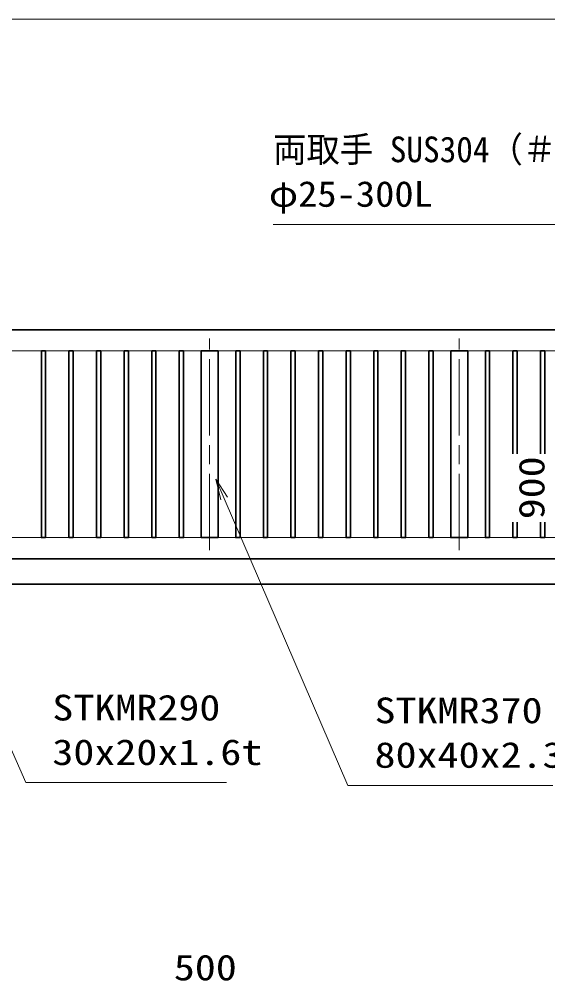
# Model space of a CAD drawing. Units: millimetres, scale not verified. Extents: x -11880 to 11880, y -8400 to 8400.
# Drawn here: x -3476 to -986, y -2316 to 2218 of the extents above; entities that cross this region are included whole.
import ezdxf
from ezdxf.enums import TextEntityAlignment as Align

# ---------------------------------------------------------------- set-up
doc = ezdxf.new("R2010")
doc.units = ezdxf.units.MM
doc.header["$LTSCALE"] = 30
doc.linetypes.add('USER1', pattern=[18, 12, -1.5, 3, -1.5])
for name, color, linetype, lineweight in [('0-1_外形線', 7, 'Continuous', 35), ('0-2_軸線', 200, 'USER1', 15), ('0-4_寸法線', 4, 'Continuous', 18), ('0-5_0', 7, 'Continuous', 18)]:
    doc.layers.add(name, color=color, linetype=linetype, lineweight=lineweight)
doc.styles.add('ＭＳ ゴシック', font='')
doc.styles.get('ＭＳ ゴシック').set_extended_font_data('MS Gothic')

# ---------------------------------------------------------------- blocks, each defined once
blk = doc.blocks.new('S252')
at = {"layer": '0-4_寸法線'}
for points in [[(-688034.3, 87854201.7), (-636458.3, 87854201.7), (-627549.1, 87836361.1), (-626208.8, 87833677.2)], [(-627996.5, 87836137.7), (-626208.8, 87833677.2), (-627101.8, 87836584.5)]]:
    blk.add_lwpolyline(points, dxfattribs=at)
at = {"layer": '0-4_寸法線', "color": 254, "style": 'ＭＳ ゴシック'}
for s, width, p in [('両取手 SUS304（＃400）', 0.95, (-688034.3, 87861902.2)), ('φ25-300L', 1.1, (-688639.1, 87855602.2))]:
    blk.add_text(s, height=3637, dxfattribs=dict(at, width=width)).set_placement(p, align=Align.BOTTOM_LEFT)
blk = doc.blocks.new('S254')
at = {"layer": '0-4_寸法線'}
for points in [[(-694623.1, 87775241.4), (-723015.1, 87775241.4), (-738710.2, 87810997.1), (-739916, 87813744.1)], [(-738252.4, 87811198.1), (-739916, 87813744.1), (-739168.1, 87810796.1)]]:
    blk.add_lwpolyline(points, dxfattribs=at)
at = {"layer": '0-4_寸法線', "color": 254, "style": 'ＭＳ ゴシック', "width": 1.2}
for s, p in [('STKMR290', (-719247.1, 87782941.9)), ('30x20x1.6t', (-719247.1, 87776641.9))]:
    blk.add_text(s, height=3637, dxfattribs=at).set_placement(p, align=Align.BOTTOM_LEFT)
blk = doc.blocks.new('S255')
at = {"layer": '0-4_寸法線'}
for points in [[(-648498.9, 87774848.9), (-677466.9, 87774848.9), (-694947.6, 87815417.6), (-696134.7, 87818172.8)], [(-694488.4, 87815615.5), (-696134.7, 87818172.8), (-695406.8, 87815219.8)]]:
    blk.add_lwpolyline(points, dxfattribs=at)
at = {"layer": '0-4_寸法線', "color": 254, "style": 'ＭＳ ゴシック', "width": 1.2}
for s, p in [('STKMR370', (-673698.9, 87782549.4)), ('80x40x2.3t', (-673698.9, 87776249.4))]:
    blk.add_text(s, height=3637, dxfattribs=at).set_placement(p, align=Align.BOTTOM_LEFT)

msp = doc.modelspace()

# ---------------------------------------------------------------- linework, layer by layer
at = {"layer": '0-1_外形線'}
msp.add_line((-6921.83, -446.03), (6603.17, -446.03), dxfattribs=at)
for points in [[(-6166.83, 753.97), (-166.83, 753.97), (-166.83, 186.47)], [(-1149.83, 168.64), (-1149.83, 653.97), (-1129.83, 653.97), (-1129.83, 168.64)], [(-1019.83, 168.64), (-1019.83, 653.97), (-999.83, 653.97), (-999.83, 168.64)], [(-6166.83, -326.03), (-166.83, -326.03), (-166.83, 121.47)], [(-1149.83, -152.9), (-1149.83, -226.03), (-1129.83, -226.03), (-1129.83, -152.9)], [(-1019.83, -152.9), (-1019.83, -226.03), (-999.83, -226.03), (-999.83, -152.9)]]:
    msp.add_lwpolyline(points, dxfattribs=at)
for points in [[(-3351.83, -226.03), (-3371.83, -226.03), (-3371.83, 653.97), (-3351.83, 653.97)], [(-3221.83, -226.03), (-3241.83, -226.03), (-3241.83, 653.97), (-3221.83, 653.97)], [(-3091.83, -226.03), (-3111.83, -226.03), (-3111.83, 653.97), (-3091.83, 653.97)], [(-2981.83, -226.03), (-2961.83, -226.03), (-2961.83, 653.97), (-2981.83, 653.97)], [(-2851.83, -226.03), (-2831.83, -226.03), (-2831.83, 653.97), (-2851.83, 653.97)], [(-2721.83, -226.03), (-2701.83, -226.03), (-2701.83, 653.97), (-2721.83, 653.97)], [(-2618.83, 653.97), (-2538.83, 653.97), (-2538.83, -226.03), (-2618.83, -226.03)], [(-2435.83, -226.03), (-2455.83, -226.03), (-2455.83, 653.97), (-2435.83, 653.97)], [(-2305.83, -226.03), (-2325.83, -226.03), (-2325.83, 653.97), (-2305.83, 653.97)], [(-2175.83, -226.03), (-2195.83, -226.03), (-2195.83, 653.97), (-2175.83, 653.97)], [(-2045.83, -226.03), (-2065.83, -226.03), (-2065.83, 653.97), (-2045.83, 653.97)], [(-1915.83, -226.03), (-1935.83, -226.03), (-1935.83, 653.97), (-1915.83, 653.97)], [(-1805.83, -226.03), (-1785.83, -226.03), (-1785.83, 653.97), (-1805.83, 653.97)], [(-1675.83, -226.03), (-1655.83, -226.03), (-1655.83, 653.97), (-1675.83, 653.97)], [(-1545.83, -226.03), (-1525.83, -226.03), (-1525.83, 653.97), (-1545.83, 653.97)], [(-1442.83, 653.97), (-1362.83, 653.97), (-1362.83, -226.03), (-1442.83, -226.03)], [(-1259.83, -226.03), (-1279.83, -226.03), (-1279.83, 653.97), (-1259.83, 653.97)]]:
    msp.add_lwpolyline(points, close=True, dxfattribs=at)
at = {"layer": '0-2_軸線'}
for p, q in [((-2578.83, -285.03), (-2578.83, 712.97)), ((-1402.83, -285.03), (-1402.83, 712.97))]:
    msp.add_line(p, q, dxfattribs=at)
at = {"layer": '0-4_寸法線'}
msp.add_line((-166.83, 2217.7), (-6166.83, 2217.7), dxfattribs=at)
at = {"layer": '0-5_0'}
msp.add_line((-266.83, 653.97), (-6066.83, 653.97), dxfattribs=at)
msp.add_lwpolyline([(-6066.83, 653.97), (-6066.83, -226.03), (-266.83, -226.03), (-266.83, -5.53)], dxfattribs=at)

# ---------------------------------------------------------------- block references
at = {"layer": '0-4_寸法線', "xscale": 0.03333333, "yscale": 0.03333333}
for name in ['S252', 'S255', 'S254']:
    msp.add_blockref(name, (20654.75, -2927222.78), dxfattribs=at)

# ---------------------------------------------------------------- texts
at = {"layer": '0-4_寸法線', "color": 254, "style": 'ＭＳ ゴシック', "width": 1.2}
msp.add_text('900', height=121.2, rotation=90, dxfattribs=at).set_placement((-964.83, -140.03), align=Align.BOTTOM_LEFT)
msp.add_text('500', height=121.2, dxfattribs=at).set_placement((-2747.72, -2350.34), align=Align.BOTTOM_LEFT)

doc.saveas('drawing.dxf')
